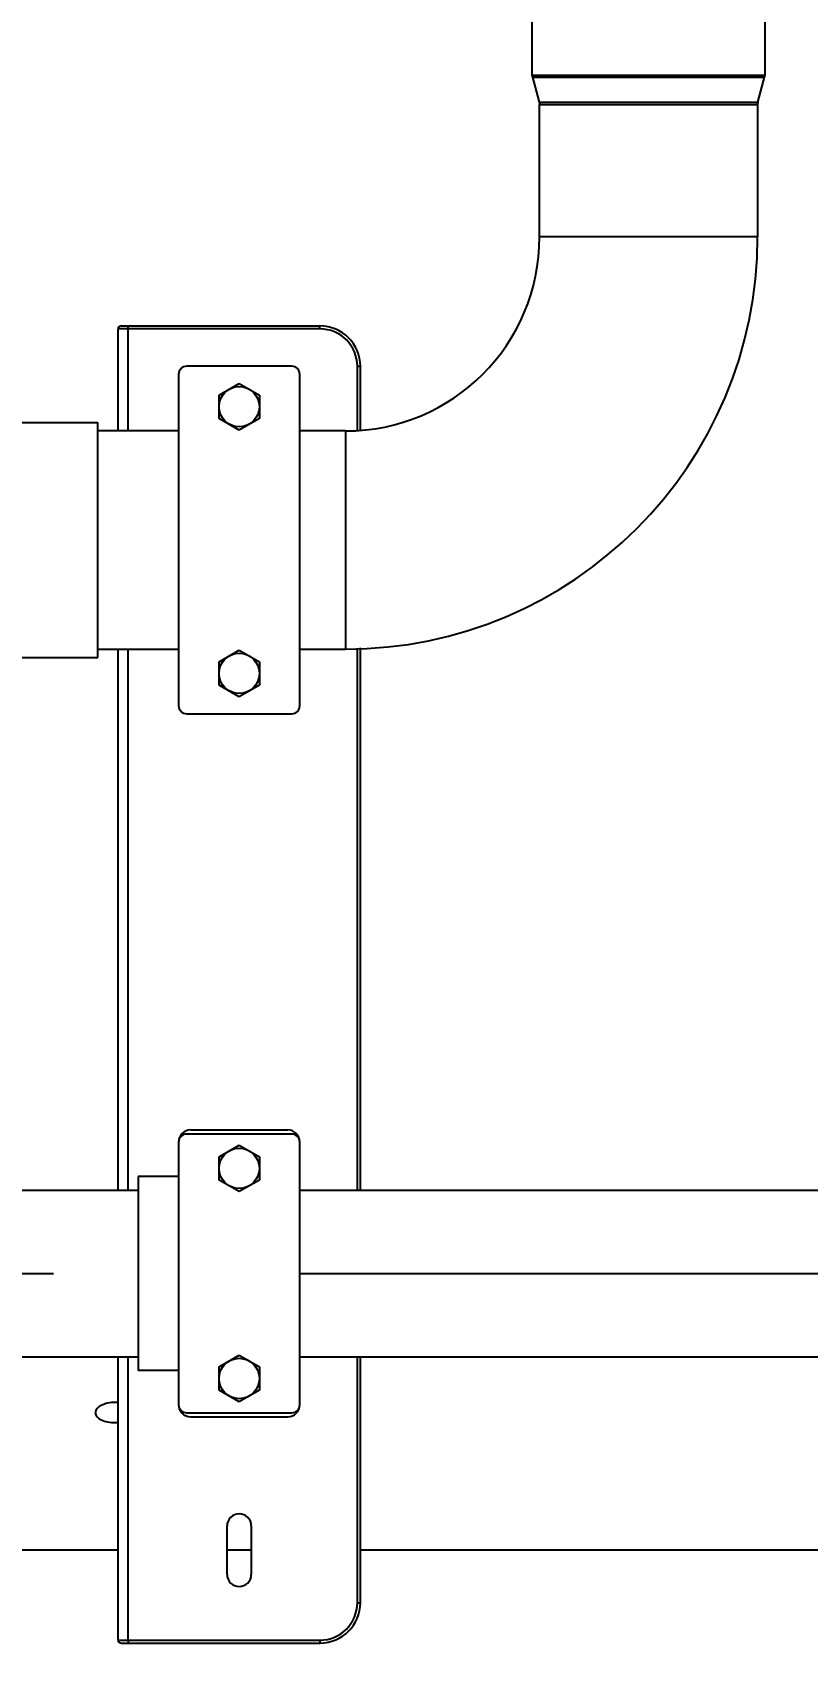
# Model space of a CAD drawing. Header units: millimetres. Extents: x 0 to 10500, y 0 to 7425.
# Drawn here: x 2878.2 to 3070, y 4435.7 to 4839.7 of the extents above; entities that cross this region are included whole.
import ezdxf

# ---------------------------------------------------------------- set-up
doc = ezdxf.new("R2010")
doc.units = ezdxf.units.MM
doc.header["$LTSCALE"] = 577.5
doc.linetypes.add('CENTER', pattern=[0.6, 0.375, -0.075, 0.075, -0.075])
doc.layers.get('0').update_dxf_attribs({"linetype": 'CONTINUOUS'})
for name, color, linetype in [('AXES', 7, 'CONTINUOUS'), ('DEFAULT_1', 7, 'CENTER'), ('DTM_AXES', 7, 'CONTINUOUS'), ('SURFACES', 7, 'CONTINUOUS')]:
    doc.layers.add(name, color=color, linetype=linetype)
doc.styles.add('TEXTSTYLE_3', font='txt')
doc.dimstyles.new('DIMSTYLE_2', dxfattribs={"dimtxt": 75, "dimasz": 3.5, "dimexe": 1.5, "dimexo": 1.5, "dimgap": 18.75, "dimtad": 1, "dimdec": 1, "dimtxsty": 'TEXTSTYLE_3', "dimblk": '_FILLED', "dimblk1": '_FILLED', "dimblk2": '_FILLED', "dimcen": 0.09, "dimadec": 1, "dimazin": 2, "dimtp": 0.1, "dimtm": 0.1, "dimtfac": 1, "dimtdec": 1, "dimtofl": 0, "dimtmove": 0, "dimatfit": 3, "dimldrblk": '_FILLED', "dimfxl": 1, "dimtolj": 1, "dimarcsym": 0})

# ---------------------------------------------------------------- blocks, each defined once
blk = doc.blocks.new('_FILLED')
at = {"color": 0, "linetype": 'ByBlock'}
blk.add_solid([(0, 0), (-1, 0.21), (-1, -0.21)], dxfattribs=at)
blk = doc.blocks.new('*D22')
at = {"color": 2, "linetype": 'Continuous', "transparency": 16777216}
for p, q in [((4837.47, 4680.67), (4837.47, 3823.25)), ((1781.64, 4476.17), (1781.64, 3823.25)), ((1781.64, 3823.25), (1781.64, 3803)), ((4837.47, 3823.25), (4837.47, 3803)), ((1781.64, 3804.5), (3309.56, 3804.5)), ((4837.47, 3804.5), (3309.56, 3804.5))]:
    blk.add_line(p, q, dxfattribs=at)
at = {"color": 2, "linetype": 'Continuous', "transparency": 16777216, "xscale": 3.5, "yscale": 3.5, "zscale": 3.5, "rotation": 180}
blk.add_blockref('_FILLED', (1781.64, 3804.5), dxfattribs=at)
at = {"color": 2, "linetype": 'Continuous', "transparency": 16777216, "xscale": 3.5, "yscale": 3.5, "zscale": 3.5}
blk.add_blockref('_FILLED', (4837.47, 3804.5), dxfattribs=at)
at = {"color": 2, "linetype": 'Continuous', "transparency": 16777216, "insert": (3309.56, 3898.25), "char_height": 75, "width": 300, "attachment_point": 2, "line_spacing_factor": 0.9, "style": 'TEXTSTYLE_3'}
blk.add_mtext('3056', dxfattribs=at)

msp = doc.modelspace()

# ---------------------------------------------------------------- linework, layer by layer
at = {"color": 7, "linetype": 'Continuous'}
for p, q in [((3001.86, 4829.23), (3001.86, 4861.67)), ((3059.44, 4861.67), (3059.44, 4829.23)), ((3001.88, 4828.97), (3001.86, 4829.23)), ((3001.86, 4829.23), (3059.44, 4829.23)), ((3001.93, 4828.72), (3001.88, 4828.97)), ((3001.93, 4828.72), (3003.59, 4822.51)), ((3001.93, 4828.72), (3059.37, 4828.72)), ((3057.7, 4822.51), (3059.37, 4828.72)), ((3059.37, 4828.72), (3059.42, 4828.97)), ((3059.42, 4828.97), (3059.44, 4829.23)), ((3003.59, 4822.51), (3003.66, 4821.99)), ((3003.59, 4822.51), (3057.7, 4822.51)), ((3003.66, 4789.17), (3003.66, 4821.99)), ((3003.66, 4821.99), (3057.64, 4821.99)), ((3057.7, 4822.51), (3057.64, 4821.99)), ((3057.64, 4821.99), (3057.64, 4789.17)), ((3057.64, 4789.17), (3003.66, 4789.17)), ((2900.05, 4767.17), (2949.3, 4767.17)), ((2901.8, 4766.42), (2901.8, 4767.17)), ((2949.3, 4766.42), (2949.3, 4767.17)), ((2942.3, 4757.17), (2916.3, 4757.17)), ((2958.55, 4757.17), (2959.3, 4757.17)), ((2959.3, 4741.52), (2959.3, 4757.17)), ((2914.3, 4755.17), (2914.3, 4673.17)), ((2944.3, 4673.17), (2944.3, 4755.17)), ((2914.3, 4741.16), (2894.3, 4741.16)), ((2955.65, 4741.16), (2944.3, 4741.16)), ((2955.65, 4741.16), (2955.65, 4687.18)), ((2959.3, 4553.31), (2959.3, 4687.47)), ((2894.3, 4687.18), (2914.3, 4687.18)), ((2944.3, 4687.18), (2955.65, 4687.18)), ((2916.3, 4671.17), (2942.3, 4671.17)), ((2942.3, 4567.17), (2916.3, 4567.17)), ((2917.3, 4568.17), (2941.3, 4568.17)), ((2914.3, 4565.17), (2914.3, 4500.17)), ((2944.3, 4500.17), (2944.3, 4565.17)), ((2668.88, 4553.31), (2904.3, 4553.31)), ((2944.3, 4553.31), (3080.7, 4553.31)), ((2668.88, 4512.03), (2904.3, 4512.03)), ((2944.3, 4512.03), (3080.62, 4512.03)), ((2959.3, 4451.17), (2959.3, 4512.03)), ((2916.3, 4498.17), (2942.3, 4498.17)), ((2917.3, 4497.17), (2941.3, 4497.17)), ((2958.55, 4451.17), (2959.3, 4451.17)), ((2900.05, 4441.17), (2949.3, 4441.17)), ((2901.8, 4441.92), (2901.8, 4441.17)), ((2949.3, 4441.92), (2949.3, 4441.17))]:
    msp.add_line(p, q, dxfattribs=at)
at = {"color": 3, "linetype": 'Continuous'}
for p, q in [((2899.3, 4741.16), (2899.3, 4766.42)), ((2949.3, 4766.42), (2899.3, 4766.42)), ((2901.8, 4741.16), (2901.8, 4766.42)), ((2958.55, 4741.44), (2958.55, 4757.17)), ((2958.55, 4553.31), (2958.55, 4687.41)), ((2899.3, 4553.31), (2899.3, 4687.18)), ((2901.8, 4553.31), (2901.8, 4687.18)), ((2899.3, 4441.92), (2899.3, 4512.03)), ((2901.8, 4441.92), (2901.8, 4512.03)), ((2958.55, 4451.17), (2958.55, 4512.03)), ((2899.3, 4464.17), (2870.64, 4464.17)), ((2932.3, 4464.17), (2926.3, 4464.17)), ((3321.64, 4464.17), (2959.3, 4464.17)), ((2899.3, 4441.92), (2949.3, 4441.92))]:
    msp.add_line(p, q, dxfattribs=at)
at = {"color": 6, "linetype": 'Continuous'}
for p, q in [((2865.65, 4743.22), (2894.3, 4743.22)), ((2894.3, 4685.12), (2894.3, 4743.22)), ((2865.65, 4685.12), (2894.3, 4685.12))]:
    msp.add_line(p, q, dxfattribs=at)
at = {"color": 7, "linetype": 'Continuous'}
for centre, radius, start, end in [((2955.65, 4789.17), 101.99, 270, 360), ((2955.65, 4789.17), 48.01, 270, 360), ((2900.05, 4766.42), 0.75, 90, 180), ((2949.3, 4757.17), 10, 0, 90), ((2916.3, 4755.17), 2, 90, 180), ((2942.3, 4755.17), 2, 0, 90), ((2916.3, 4673.17), 2, 180, 270), ((2942.3, 4673.17), 2, 270, 360), ((2917.3, 4565.17), 3, 90, 180), ((2916.3, 4565.17), 2, 90, 180), ((2941.3, 4565.17), 3, 0, 90), ((2942.3, 4565.17), 2, 0, 90), ((2917.3, 4500.17), 3, 180, 270), ((2916.3, 4500.17), 2, 180, 270), ((2941.3, 4500.17), 3, 270, 360), ((2942.3, 4500.17), 2, 270, 360), ((2949.3, 4451.17), 10, 270, 360), ((2900.05, 4441.92), 0.75, 180, 270)]:
    msp.add_arc(centre, radius, start, end, dxfattribs=at)
at = {"color": 3, "linetype": 'Continuous'}
for centre, start, end in [((2949.3, 4757.17), 0, 90), ((2949.3, 4451.17), 270, 360)]:
    msp.add_arc(centre, 9.25, start, end, dxfattribs=at)
at = {"layer": 'AXES', "color": 7, "linetype": 'Continuous'}
for p, q in [((2924.3, 4750.06), (2929.3, 4752.94)), ((2929.3, 4752.94), (2934.3, 4750.06)), ((2924.3, 4744.28), (2924.3, 4750.06)), ((2934.3, 4750.06), (2934.3, 4744.28)), ((2929.3, 4741.4), (2924.3, 4744.28)), ((2934.3, 4744.28), (2929.3, 4741.4)), ((2924.3, 4684.06), (2929.3, 4686.94)), ((2924.3, 4678.28), (2924.3, 4684.06)), ((2929.3, 4686.94), (2934.3, 4684.06)), ((2934.3, 4684.06), (2934.3, 4678.28)), ((2929.3, 4675.4), (2924.3, 4678.28)), ((2934.3, 4678.28), (2929.3, 4675.4)), ((2924.3, 4561.56), (2929.3, 4564.44)), ((2929.3, 4564.44), (2934.3, 4561.56)), ((2924.3, 4555.78), (2924.3, 4561.56)), ((2934.3, 4561.56), (2934.3, 4555.78)), ((2929.3, 4552.9), (2924.3, 4555.78)), ((2934.3, 4555.78), (2929.3, 4552.9)), ((2924.3, 4509.56), (2929.3, 4512.44)), ((2924.3, 4503.78), (2924.3, 4509.56)), ((2929.3, 4512.44), (2934.3, 4509.56)), ((2934.3, 4509.56), (2934.3, 4503.78)), ((2929.3, 4500.9), (2924.3, 4503.78)), ((2934.3, 4503.78), (2929.3, 4500.9))]:
    msp.add_line(p, q, dxfattribs=at)
for centre in [(2929.3, 4747.17), (2929.3, 4681.17), (2929.3, 4558.67), (2929.3, 4506.67)]:
    msp.add_circle(centre, 5, dxfattribs=at)
at = {"layer": 'AXES', "color": 3, "linetype": 'Continuous'}
for centre, radius, start, end in [((2898.64, 4491.13), 9.62, 86.0699, 90.0046), ((2898.64, 4506.03), 10.29, 269.9947, 273.6731)]:
    msp.add_arc(centre, radius, start, end, dxfattribs=at)
for points, knots in [([(2898.64, 4500.74), (2898, 4500.74), (2896.77, 4500.61), (2894.93, 4500.07), (2893.64, 4498.97), (2893.64, 4498.2)], [0, 0, 0, 0, 0.323247, 0.611463, 1, 1, 1, 1]), ([(2893.64, 4498.2), (2893.64, 4497.44), (2894.94, 4496.37), (2896.77, 4495.87), (2898, 4495.74), (2898.64, 4495.74)], [0, 0, 0, 0, 0.385849, 0.674576, 1, 1, 1, 1])]:
    msp.add_open_spline(points, degree=3, knots=knots, dxfattribs=at)
at = {"layer": 'DEFAULT_1', "color": 2, "linetype": 'CENTER'}
for p, q in [((2666.72, 4532.67), (2904.3, 4532.67)), ((2944.3, 4532.67), (3080.51, 4532.67))]:
    msp.add_line(p, q, dxfattribs=at)
at = {"layer": 'DTM_AXES', "color": 3, "linetype": 'Continuous'}
for p, q in [((2926.3, 4458.17), (2926.3, 4470.17)), ((2932.3, 4470.17), (2932.3, 4458.17))]:
    msp.add_line(p, q, dxfattribs=at)
for centre, start, end in [((2929.3, 4470.17), 0, 180), ((2929.3, 4458.17), 180, 360)]:
    msp.add_arc(centre, 3, start, end, dxfattribs=at)
at = {"layer": 'SURFACES', "color": 2, "linetype": 'Continuous'}
for p, q in [((2904.3, 4556.67), (2904.3, 4508.67)), ((2914.3, 4556.67), (2904.3, 4556.67)), ((2914.3, 4508.67), (2904.3, 4508.67))]:
    msp.add_line(p, q, dxfattribs=at)

# ---------------------------------------------------------------- dimensions: what is measured, and where the dimension line sits
at = {"color": 2, "linetype": 'Continuous'}
dim = msp.add_linear_dim(base=(1781.64, 3804.5), p1=(4837.47, 4682.17), p2=(1781.64, 4477.67), angle=180, text='3056', dimstyle='DIMSTYLE_2', dxfattribs=at)
dim.commit()
dim.dimension.update_dxf_attribs({"geometry": '*D22', "text_midpoint": (3309.56, 3804.5), "dimtype": 160})

doc.saveas('drawing.dxf')
